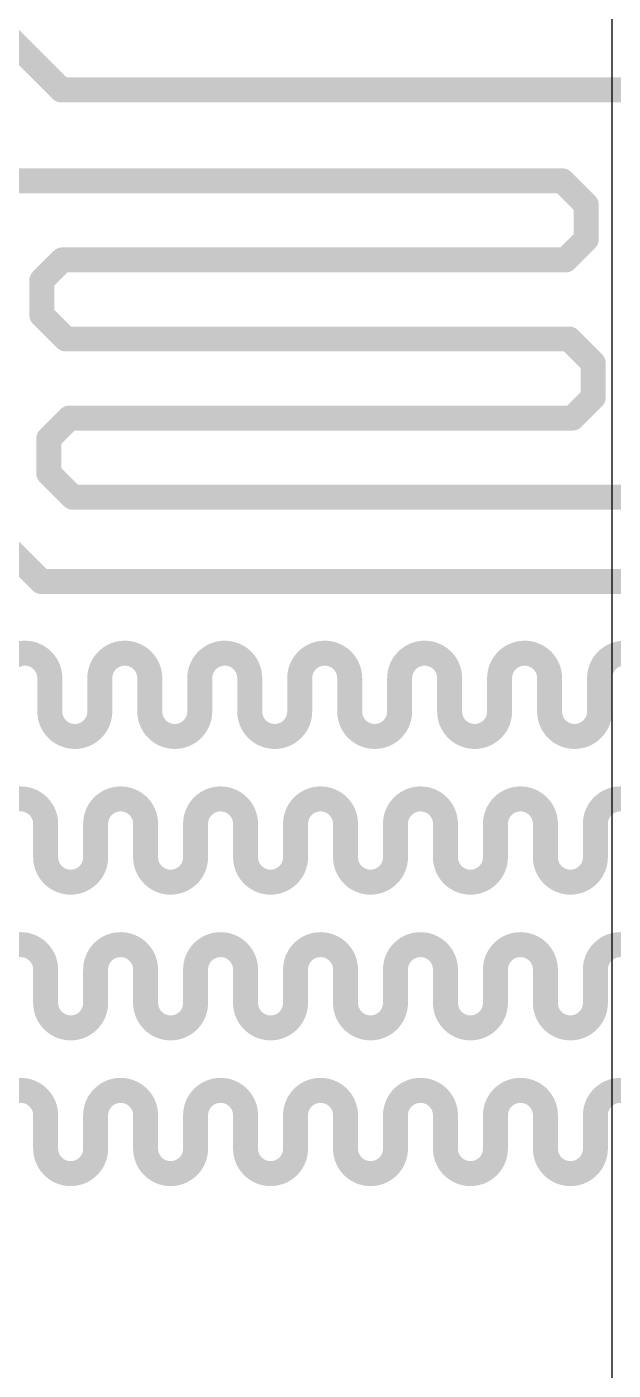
# Model space of a CAD drawing. Header units: millimetres. Extents: x 80 to 220, y 44 to 120.
# Drawn here: x 104.84 to 108.42, y 68.52 to 76.71 of the extents above; entities that cross this region are included whole.
import ezdxf

# ---------------------------------------------------------------- set-up
doc = ezdxf.new("R2010")
doc.units = ezdxf.units.MM
doc.layers.add('BottomLayer', color=5, linetype='Continuous')
doc.layers.add('TopLayer', color=1, linetype='Continuous')

msp = doc.modelspace()

# ---------------------------------------------------------------- linework, layer by layer
at = {"layer": 'BottomLayer'}
msp.add_line((108.4096, 53.4736), (108.4096, 101.5812), dxfattribs=at)
at = {"layer": 'TopLayer', "const_width": 0.1524}
for points in [[(104.0837, 77.2961), (105.0503, 76.3296)], [(105.0503, 76.3296), (108.7957, 76.3296)], [(104.6177, 75.7748), (108.1055, 75.7748)], [(108.1055, 75.7748), (108.2523, 75.628)], [(108.2523, 75.4179), (108.2523, 75.628)], [(108.1266, 75.2922), (108.2523, 75.4179)], [(104.9318, 75.1665), (105.0575, 75.2922)], [(105.0575, 75.2922), (108.1266, 75.2922)], [(104.9318, 74.9564), (104.9318, 75.1665)], [(104.9318, 74.9564), (105.0786, 74.8096)], [(105.0786, 74.8096), (108.1476, 74.8096)], [(108.1476, 74.8096), (108.2944, 74.6628)], [(108.2944, 74.4527), (108.2944, 74.6628)], [(108.1687, 74.327), (108.2944, 74.4527)], [(104.9741, 74.2015), (105.0996, 74.327)], [(105.0996, 74.327), (108.1687, 74.327)], [(104.9741, 73.991), (104.9741, 74.2015)], [(104.9741, 73.991), (105.1207, 73.8444)], [(105.1207, 73.8444), (108.4989, 73.8444)], [(104.4907, 73.7682), (104.9293, 73.3296)], [(104.9293, 73.3296), (112.2128, 73.3296)], [(104.9806, 72.6388), (104.9806, 72.7404)], [(105.2854, 72.6388), (105.2854, 72.7404)], [(105.5902, 72.6388), (105.5902, 72.7404)], [(105.895, 72.6388), (105.895, 72.7404)], [(106.1998, 72.6388), (106.1998, 72.7404)], [(106.5046, 72.6388), (106.5046, 72.7404)], [(106.8094, 72.6388), (106.8094, 72.7404)], [(107.1142, 72.6388), (107.1142, 72.7404)], [(107.419, 72.6388), (107.419, 72.7404)], [(107.7238, 72.6388), (107.7238, 72.7404)], [(108.0286, 72.6388), (108.0286, 72.7404)], [(108.3334, 72.6388), (108.3334, 72.7404)], [(104.9806, 72.5372), (104.9806, 72.6388)], [(105.2854, 72.5372), (105.2854, 72.6388)], [(105.5902, 72.5372), (105.5902, 72.6388)], [(105.895, 72.5372), (105.895, 72.6388)], [(106.1998, 72.5372), (106.1998, 72.6388)], [(106.5046, 72.5372), (106.5046, 72.6388)], [(106.8094, 72.5372), (106.8094, 72.6388)], [(107.1142, 72.5372), (107.1142, 72.6388)], [(107.419, 72.5372), (107.419, 72.6388)], [(107.7238, 72.5372), (107.7238, 72.6388)], [(108.0286, 72.5372), (108.0286, 72.6388)], [(108.3334, 72.5372), (108.3334, 72.6388)], [(104.9552, 71.7498), (104.9552, 71.8514)], [(105.26, 71.7498), (105.26, 71.8514)], [(105.5648, 71.7498), (105.5648, 71.8514)], [(105.8696, 71.7498), (105.8696, 71.8514)], [(106.1744, 71.7498), (106.1744, 71.8514)], [(106.4792, 71.7498), (106.4792, 71.8514)], [(106.784, 71.7498), (106.784, 71.8514)], [(107.0888, 71.7498), (107.0888, 71.8514)], [(107.3936, 71.7498), (107.3936, 71.8514)], [(107.6984, 71.7498), (107.6984, 71.8514)], [(108.0032, 71.7498), (108.0032, 71.8514)], [(108.308, 71.7498), (108.308, 71.8514)], [(104.9552, 71.6482), (104.9552, 71.7498)], [(105.26, 71.6482), (105.26, 71.7498)], [(105.5648, 71.6482), (105.5648, 71.7498)], [(105.8696, 71.6482), (105.8696, 71.7498)], [(106.1744, 71.6482), (106.1744, 71.7498)], [(106.4792, 71.6482), (106.4792, 71.7498)], [(106.784, 71.6482), (106.784, 71.7498)], [(107.0888, 71.6482), (107.0888, 71.7498)], [(107.3936, 71.6482), (107.3936, 71.7498)], [(107.6984, 71.6482), (107.6984, 71.7498)], [(108.0032, 71.6482), (108.0032, 71.7498)], [(108.308, 71.6482), (108.308, 71.7498)], [(104.9552, 70.8608), (104.9552, 70.9624)], [(105.26, 70.8608), (105.26, 70.9624)], [(105.5648, 70.8608), (105.5648, 70.9624)], [(105.8696, 70.8608), (105.8696, 70.9624)], [(106.1744, 70.8608), (106.1744, 70.9624)], [(106.4792, 70.8608), (106.4792, 70.9624)], [(106.784, 70.8608), (106.784, 70.9624)], [(107.0888, 70.8608), (107.0888, 70.9624)], [(107.3936, 70.8608), (107.3936, 70.9624)], [(107.6984, 70.8608), (107.6984, 70.9624)], [(108.0032, 70.8608), (108.0032, 70.9624)], [(108.308, 70.8608), (108.308, 70.9624)], [(104.9552, 70.7592), (104.9552, 70.8608)], [(105.26, 70.7592), (105.26, 70.8608)], [(105.5648, 70.7592), (105.5648, 70.8608)], [(105.8696, 70.7592), (105.8696, 70.8608)], [(106.1744, 70.7592), (106.1744, 70.8608)], [(106.4792, 70.7592), (106.4792, 70.8608)], [(106.784, 70.7592), (106.784, 70.8608)], [(107.0888, 70.7592), (107.0888, 70.8608)], [(107.3936, 70.7592), (107.3936, 70.8608)], [(107.6984, 70.7592), (107.6984, 70.8608)], [(108.0032, 70.7592), (108.0032, 70.8608)], [(108.308, 70.7592), (108.308, 70.8608)], [(104.9552, 69.9718), (104.9552, 70.0734)], [(105.26, 69.9718), (105.26, 70.0734)], [(105.5648, 69.9718), (105.5648, 70.0734)], [(105.8696, 69.9718), (105.8696, 70.0734)], [(106.1744, 69.9718), (106.1744, 70.0734)], [(106.4792, 69.9718), (106.4792, 70.0734)], [(106.784, 69.9718), (106.784, 70.0734)], [(107.0888, 69.9718), (107.0888, 70.0734)], [(107.3936, 69.9718), (107.3936, 70.0734)], [(107.6984, 69.9718), (107.6984, 70.0734)], [(108.0032, 69.9718), (108.0032, 70.0734)], [(108.308, 69.9718), (108.308, 70.0734)], [(104.9552, 69.8702), (104.9552, 69.9718)], [(105.26, 69.8702), (105.26, 69.9718)], [(105.5648, 69.8702), (105.5648, 69.9718)], [(105.8696, 69.8702), (105.8696, 69.9718)], [(106.1744, 69.8702), (106.1744, 69.9718)], [(106.4792, 69.8702), (106.4792, 69.9718)], [(106.784, 69.8702), (106.784, 69.9718)], [(107.0888, 69.8702), (107.0888, 69.9718)], [(107.3936, 69.8702), (107.3936, 69.9718)], [(107.6984, 69.8702), (107.6984, 69.9718)], [(108.0032, 69.8702), (108.0032, 69.9718)], [(108.308, 69.8702), (108.308, 69.9718)]]:
    msp.add_lwpolyline(points, dxfattribs=at)
at = {"layer": 'TopLayer', "const_width": 0.0762}
for points in [[(105.0122, 76.3296, 1), (105.0884, 76.3296, 1)], [(105.0122, 76.3296, 1), (105.0884, 76.3296, 1)], [(108.0674, 75.7748, 1), (108.1436, 75.7748, 1)], [(108.0674, 75.7748, 1), (108.1436, 75.7748, 1)], [(108.2142, 75.628, 1), (108.2904, 75.628, 1)], [(108.2142, 75.628, 1), (108.2904, 75.628, 1)], [(108.2142, 75.4179, 1), (108.2904, 75.4179, 1)], [(108.2142, 75.4179, 1), (108.2904, 75.4179, 1)], [(105.0194, 75.2922, 1), (105.0956, 75.2922, 1)], [(105.0194, 75.2922, 1), (105.0956, 75.2922, 1)], [(108.0885, 75.2922, 1), (108.1647, 75.2922, 1)], [(108.0885, 75.2922, 1), (108.1647, 75.2922, 1)], [(104.8937, 75.1665, 1), (104.9699, 75.1665, 1)], [(104.8937, 75.1665, 1), (104.9699, 75.1665, 1)], [(104.8937, 74.9564, 1), (104.9699, 74.9564, 1)], [(104.8937, 74.9564, 1), (104.9699, 74.9564, 1)], [(105.0405, 74.8096, 1), (105.1167, 74.8096, 1)], [(105.0405, 74.8096, 1), (105.1167, 74.8096, 1)], [(108.1095, 74.8096, 1), (108.1857, 74.8096, 1)], [(108.1095, 74.8096, 1), (108.1857, 74.8096, 1)], [(108.2563, 74.6628, 1), (108.3325, 74.6628, 1)], [(108.2563, 74.6628, 1), (108.3325, 74.6628, 1)], [(108.2563, 74.4527, 1), (108.3325, 74.4527, 1)], [(108.2563, 74.4527, 1), (108.3325, 74.4527, 1)], [(105.0615, 74.327, 1), (105.1377, 74.327, 1)], [(105.0615, 74.327, 1), (105.1377, 74.327, 1)], [(108.1306, 74.327, 1), (108.2068, 74.327, 1)], [(108.1306, 74.327, 1), (108.2068, 74.327, 1)], [(104.936, 74.2015, 1), (105.0122, 74.2015, 1)], [(104.936, 74.2015, 1), (105.0122, 74.2015, 1)], [(104.936, 73.991, 1), (105.0122, 73.991, 1)], [(104.936, 73.991, 1), (105.0122, 73.991, 1)], [(105.0826, 73.8444, 1), (105.1588, 73.8444, 1)], [(105.0826, 73.8444, 1), (105.1588, 73.8444, 1)], [(104.8912, 73.3296, 1), (104.9674, 73.3296, 1)], [(104.8912, 73.3296, 1), (104.9674, 73.3296, 1)], [(104.7901, 72.8928, 1), (104.8663, 72.8928, 1)], [(104.7901, 72.8928, 1), (104.8663, 72.8928, 1)], [(105.3997, 72.8928, 1), (105.4759, 72.8928, 1)], [(105.3997, 72.8928, 1), (105.4759, 72.8928, 1)], [(106.0093, 72.8928, 1), (106.0855, 72.8928, 1)], [(106.0093, 72.8928, 1), (106.0855, 72.8928, 1)], [(106.6189, 72.8928, 1), (106.6951, 72.8928, 1)], [(106.6189, 72.8928, 1), (106.6951, 72.8928, 1)], [(107.2285, 72.8928, 1), (107.3047, 72.8928, 1)], [(107.2285, 72.8928, 1), (107.3047, 72.8928, 1)], [(107.8381, 72.8928, 1), (107.9143, 72.8928, 1)], [(107.8381, 72.8928, 1), (107.9143, 72.8928, 1)], [(108.4477, 72.8928, 1), (108.5239, 72.8928, 1)], [(108.4477, 72.8928, 1), (108.5239, 72.8928, 1)], [(104.9425, 72.7404, 1), (105.0187, 72.7404, 1)], [(104.9425, 72.7404, 1), (105.0187, 72.7404, 1)], [(105.2473, 72.7404, 1), (105.3235, 72.7404, 1)], [(105.2473, 72.7404, 1), (105.3235, 72.7404, 1)], [(105.5521, 72.7404, 1), (105.6283, 72.7404, 1)], [(105.5521, 72.7404, 1), (105.6283, 72.7404, 1)], [(105.8569, 72.7404, 1), (105.9331, 72.7404, 1)], [(105.8569, 72.7404, 1), (105.9331, 72.7404, 1)], [(106.1617, 72.7404, 1), (106.2379, 72.7404, 1)], [(106.1617, 72.7404, 1), (106.2379, 72.7404, 1)], [(106.4665, 72.7404, 1), (106.5427, 72.7404, 1)], [(106.4665, 72.7404, 1), (106.5427, 72.7404, 1)], [(106.7713, 72.7404, 1), (106.8475, 72.7404, 1)], [(106.7713, 72.7404, 1), (106.8475, 72.7404, 1)], [(107.0761, 72.7404, 1), (107.1523, 72.7404, 1)], [(107.0761, 72.7404, 1), (107.1523, 72.7404, 1)], [(107.3809, 72.7404, 1), (107.4571, 72.7404, 1)], [(107.3809, 72.7404, 1), (107.4571, 72.7404, 1)], [(107.6857, 72.7404, 1), (107.7619, 72.7404, 1)], [(107.6857, 72.7404, 1), (107.7619, 72.7404, 1)], [(107.9905, 72.7404, 1), (108.0667, 72.7404, 1)], [(107.9905, 72.7404, 1), (108.0667, 72.7404, 1)], [(108.2953, 72.7404, 1), (108.3715, 72.7404, 1)], [(108.2953, 72.7404, 1), (108.3715, 72.7404, 1)], [(104.9425, 72.6388, 1), (105.0187, 72.6388, 1)], [(104.9425, 72.6388, 1), (105.0187, 72.6388, 1)], [(105.2473, 72.6388, 1), (105.3235, 72.6388, 1)], [(105.2473, 72.6388, 1), (105.3235, 72.6388, 1)], [(105.5521, 72.6388, 1), (105.6283, 72.6388, 1)], [(105.5521, 72.6388, 1), (105.6283, 72.6388, 1)], [(105.8569, 72.6388, 1), (105.9331, 72.6388, 1)], [(105.8569, 72.6388, 1), (105.9331, 72.6388, 1)], [(106.1617, 72.6388, 1), (106.2379, 72.6388, 1)], [(106.1617, 72.6388, 1), (106.2379, 72.6388, 1)], [(106.4665, 72.6388, 1), (106.5427, 72.6388, 1)], [(106.4665, 72.6388, 1), (106.5427, 72.6388, 1)], [(106.7713, 72.6388, 1), (106.8475, 72.6388, 1)], [(106.7713, 72.6388, 1), (106.8475, 72.6388, 1)], [(107.0761, 72.6388, 1), (107.1523, 72.6388, 1)], [(107.0761, 72.6388, 1), (107.1523, 72.6388, 1)], [(107.3809, 72.6388, 1), (107.4571, 72.6388, 1)], [(107.3809, 72.6388, 1), (107.4571, 72.6388, 1)], [(107.6857, 72.6388, 1), (107.7619, 72.6388, 1)], [(107.6857, 72.6388, 1), (107.7619, 72.6388, 1)], [(107.9905, 72.6388, 1), (108.0667, 72.6388, 1)], [(107.9905, 72.6388, 1), (108.0667, 72.6388, 1)], [(108.2953, 72.6388, 1), (108.3715, 72.6388, 1)], [(108.2953, 72.6388, 1), (108.3715, 72.6388, 1)], [(104.9425, 72.5372, 1), (105.0187, 72.5372, 1)], [(104.9425, 72.5372, 1), (105.0187, 72.5372, 1)], [(105.2473, 72.5372, 1), (105.3235, 72.5372, 1)], [(105.2473, 72.5372, 1), (105.3235, 72.5372, 1)], [(105.5521, 72.5372, 1), (105.6283, 72.5372, 1)], [(105.5521, 72.5372, 1), (105.6283, 72.5372, 1)], [(105.8569, 72.5372, 1), (105.9331, 72.5372, 1)], [(105.8569, 72.5372, 1), (105.9331, 72.5372, 1)], [(106.1617, 72.5372, 1), (106.2379, 72.5372, 1)], [(106.1617, 72.5372, 1), (106.2379, 72.5372, 1)], [(106.4665, 72.5372, 1), (106.5427, 72.5372, 1)], [(106.4665, 72.5372, 1), (106.5427, 72.5372, 1)], [(106.7713, 72.5372, 1), (106.8475, 72.5372, 1)], [(106.7713, 72.5372, 1), (106.8475, 72.5372, 1)], [(107.0761, 72.5372, 1), (107.1523, 72.5372, 1)], [(107.0761, 72.5372, 1), (107.1523, 72.5372, 1)], [(107.3809, 72.5372, 1), (107.4571, 72.5372, 1)], [(107.3809, 72.5372, 1), (107.4571, 72.5372, 1)], [(107.6857, 72.5372, 1), (107.7619, 72.5372, 1)], [(107.6857, 72.5372, 1), (107.7619, 72.5372, 1)], [(107.9905, 72.5372, 1), (108.0667, 72.5372, 1)], [(107.9905, 72.5372, 1), (108.0667, 72.5372, 1)], [(108.2953, 72.5372, 1), (108.3715, 72.5372, 1)], [(108.2953, 72.5372, 1), (108.3715, 72.5372, 1)], [(105.0949, 72.3848, 1), (105.1711, 72.3848, 1)], [(105.0949, 72.3848, 1), (105.1711, 72.3848, 1)], [(105.7045, 72.3848, 1), (105.7807, 72.3848, 1)], [(105.7045, 72.3848, 1), (105.7807, 72.3848, 1)], [(106.3141, 72.3848, 1), (106.3903, 72.3848, 1)], [(106.3141, 72.3848, 1), (106.3903, 72.3848, 1)], [(106.9237, 72.3848, 1), (106.9999, 72.3848, 1)], [(106.9237, 72.3848, 1), (106.9999, 72.3848, 1)], [(107.5333, 72.3848, 1), (107.6095, 72.3848, 1)], [(107.5333, 72.3848, 1), (107.6095, 72.3848, 1)], [(108.1429, 72.3848, 1), (108.2191, 72.3848, 1)], [(108.1429, 72.3848, 1), (108.2191, 72.3848, 1)], [(104.7647, 72.0038, 1), (104.8409, 72.0038, 1)], [(104.7647, 72.0038, 1), (104.8409, 72.0038, 1)], [(105.3743, 72.0038, 1), (105.4505, 72.0038, 1)], [(105.3743, 72.0038, 1), (105.4505, 72.0038, 1)], [(105.9839, 72.0038, 1), (106.0601, 72.0038, 1)], [(105.9839, 72.0038, 1), (106.0601, 72.0038, 1)], [(106.5935, 72.0038, 1), (106.6697, 72.0038, 1)], [(106.5935, 72.0038, 1), (106.6697, 72.0038, 1)], [(107.2031, 72.0038, 1), (107.2793, 72.0038, 1)], [(107.2031, 72.0038, 1), (107.2793, 72.0038, 1)], [(107.8127, 72.0038, 1), (107.8889, 72.0038, 1)], [(107.8127, 72.0038, 1), (107.8889, 72.0038, 1)], [(108.4223, 72.0038, 1), (108.4985, 72.0038, 1)], [(108.4223, 72.0038, 1), (108.4985, 72.0038, 1)], [(104.9171, 71.8514, 1), (104.9933, 71.8514, 1)], [(104.9171, 71.8514, 1), (104.9933, 71.8514, 1)], [(105.2219, 71.8514, 1), (105.2981, 71.8514, 1)], [(105.2219, 71.8514, 1), (105.2981, 71.8514, 1)], [(105.5267, 71.8514, 1), (105.6029, 71.8514, 1)], [(105.5267, 71.8514, 1), (105.6029, 71.8514, 1)], [(105.8315, 71.8514, 1), (105.9077, 71.8514, 1)], [(105.8315, 71.8514, 1), (105.9077, 71.8514, 1)], [(106.1363, 71.8514, 1), (106.2125, 71.8514, 1)], [(106.1363, 71.8514, 1), (106.2125, 71.8514, 1)], [(106.4411, 71.8514, 1), (106.5173, 71.8514, 1)], [(106.4411, 71.8514, 1), (106.5173, 71.8514, 1)], [(106.7459, 71.8514, 1), (106.8221, 71.8514, 1)], [(106.7459, 71.8514, 1), (106.8221, 71.8514, 1)], [(107.0507, 71.8514, 1), (107.1269, 71.8514, 1)], [(107.0507, 71.8514, 1), (107.1269, 71.8514, 1)], [(107.3555, 71.8514, 1), (107.4317, 71.8514, 1)], [(107.3555, 71.8514, 1), (107.4317, 71.8514, 1)], [(107.6603, 71.8514, 1), (107.7365, 71.8514, 1)], [(107.6603, 71.8514, 1), (107.7365, 71.8514, 1)], [(107.9651, 71.8514, 1), (108.0413, 71.8514, 1)], [(107.9651, 71.8514, 1), (108.0413, 71.8514, 1)], [(108.2699, 71.8514, 1), (108.3461, 71.8514, 1)], [(108.2699, 71.8514, 1), (108.3461, 71.8514, 1)], [(104.9171, 71.7498, 1), (104.9933, 71.7498, 1)], [(104.9171, 71.7498, 1), (104.9933, 71.7498, 1)], [(105.2219, 71.7498, 1), (105.2981, 71.7498, 1)], [(105.2219, 71.7498, 1), (105.2981, 71.7498, 1)], [(105.5267, 71.7498, 1), (105.6029, 71.7498, 1)], [(105.5267, 71.7498, 1), (105.6029, 71.7498, 1)], [(105.8315, 71.7498, 1), (105.9077, 71.7498, 1)], [(105.8315, 71.7498, 1), (105.9077, 71.7498, 1)], [(106.1363, 71.7498, 1), (106.2125, 71.7498, 1)], [(106.1363, 71.7498, 1), (106.2125, 71.7498, 1)], [(106.4411, 71.7498, 1), (106.5173, 71.7498, 1)], [(106.4411, 71.7498, 1), (106.5173, 71.7498, 1)], [(106.7459, 71.7498, 1), (106.8221, 71.7498, 1)], [(106.7459, 71.7498, 1), (106.8221, 71.7498, 1)], [(107.0507, 71.7498, 1), (107.1269, 71.7498, 1)], [(107.0507, 71.7498, 1), (107.1269, 71.7498, 1)], [(107.3555, 71.7498, 1), (107.4317, 71.7498, 1)], [(107.3555, 71.7498, 1), (107.4317, 71.7498, 1)], [(107.6603, 71.7498, 1), (107.7365, 71.7498, 1)], [(107.6603, 71.7498, 1), (107.7365, 71.7498, 1)], [(107.9651, 71.7498, 1), (108.0413, 71.7498, 1)], [(107.9651, 71.7498, 1), (108.0413, 71.7498, 1)], [(108.2699, 71.7498, 1), (108.3461, 71.7498, 1)], [(108.2699, 71.7498, 1), (108.3461, 71.7498, 1)], [(104.9171, 71.6482, 1), (104.9933, 71.6482, 1)], [(104.9171, 71.6482, 1), (104.9933, 71.6482, 1)], [(105.2219, 71.6482, 1), (105.2981, 71.6482, 1)], [(105.2219, 71.6482, 1), (105.2981, 71.6482, 1)], [(105.5267, 71.6482, 1), (105.6029, 71.6482, 1)], [(105.5267, 71.6482, 1), (105.6029, 71.6482, 1)], [(105.8315, 71.6482, 1), (105.9077, 71.6482, 1)], [(105.8315, 71.6482, 1), (105.9077, 71.6482, 1)], [(106.1363, 71.6482, 1), (106.2125, 71.6482, 1)], [(106.1363, 71.6482, 1), (106.2125, 71.6482, 1)], [(106.4411, 71.6482, 1), (106.5173, 71.6482, 1)], [(106.4411, 71.6482, 1), (106.5173, 71.6482, 1)], [(106.7459, 71.6482, 1), (106.8221, 71.6482, 1)], [(106.7459, 71.6482, 1), (106.8221, 71.6482, 1)], [(107.0507, 71.6482, 1), (107.1269, 71.6482, 1)], [(107.0507, 71.6482, 1), (107.1269, 71.6482, 1)], [(107.3555, 71.6482, 1), (107.4317, 71.6482, 1)], [(107.3555, 71.6482, 1), (107.4317, 71.6482, 1)], [(107.6603, 71.6482, 1), (107.7365, 71.6482, 1)], [(107.6603, 71.6482, 1), (107.7365, 71.6482, 1)], [(107.9651, 71.6482, 1), (108.0413, 71.6482, 1)], [(107.9651, 71.6482, 1), (108.0413, 71.6482, 1)], [(108.2699, 71.6482, 1), (108.3461, 71.6482, 1)], [(108.2699, 71.6482, 1), (108.3461, 71.6482, 1)], [(105.0695, 71.4958, 1), (105.1457, 71.4958, 1)], [(105.0695, 71.4958, 1), (105.1457, 71.4958, 1)], [(105.6791, 71.4958, 1), (105.7553, 71.4958, 1)], [(105.6791, 71.4958, 1), (105.7553, 71.4958, 1)], [(106.2887, 71.4958, 1), (106.3649, 71.4958, 1)], [(106.2887, 71.4958, 1), (106.3649, 71.4958, 1)], [(106.8983, 71.4958, 1), (106.9745, 71.4958, 1)], [(106.8983, 71.4958, 1), (106.9745, 71.4958, 1)], [(107.5079, 71.4958, 1), (107.5841, 71.4958, 1)], [(107.5079, 71.4958, 1), (107.5841, 71.4958, 1)], [(108.1175, 71.4958, 1), (108.1937, 71.4958, 1)], [(108.1175, 71.4958, 1), (108.1937, 71.4958, 1)], [(104.7647, 71.1148, 1), (104.8409, 71.1148, 1)], [(104.7647, 71.1148, 1), (104.8409, 71.1148, 1)], [(105.3743, 71.1148, 1), (105.4505, 71.1148, 1)], [(105.3743, 71.1148, 1), (105.4505, 71.1148, 1)], [(105.9839, 71.1148, 1), (106.0601, 71.1148, 1)], [(105.9839, 71.1148, 1), (106.0601, 71.1148, 1)], [(106.5935, 71.1148, 1), (106.6697, 71.1148, 1)], [(106.5935, 71.1148, 1), (106.6697, 71.1148, 1)], [(107.2031, 71.1148, 1), (107.2793, 71.1148, 1)], [(107.2031, 71.1148, 1), (107.2793, 71.1148, 1)], [(107.8127, 71.1148, 1), (107.8889, 71.1148, 1)], [(107.8127, 71.1148, 1), (107.8889, 71.1148, 1)], [(108.4223, 71.1148, 1), (108.4985, 71.1148, 1)], [(108.4223, 71.1148, 1), (108.4985, 71.1148, 1)], [(104.9171, 70.9624, 1), (104.9933, 70.9624, 1)], [(104.9171, 70.9624, 1), (104.9933, 70.9624, 1)], [(105.2219, 70.9624, 1), (105.2981, 70.9624, 1)], [(105.2219, 70.9624, 1), (105.2981, 70.9624, 1)], [(105.5267, 70.9624, 1), (105.6029, 70.9624, 1)], [(105.5267, 70.9624, 1), (105.6029, 70.9624, 1)], [(105.8315, 70.9624, 1), (105.9077, 70.9624, 1)], [(105.8315, 70.9624, 1), (105.9077, 70.9624, 1)], [(106.1363, 70.9624, 1), (106.2125, 70.9624, 1)], [(106.1363, 70.9624, 1), (106.2125, 70.9624, 1)], [(106.4411, 70.9624, 1), (106.5173, 70.9624, 1)], [(106.4411, 70.9624, 1), (106.5173, 70.9624, 1)], [(106.7459, 70.9624, 1), (106.8221, 70.9624, 1)], [(106.7459, 70.9624, 1), (106.8221, 70.9624, 1)], [(107.0507, 70.9624, 1), (107.1269, 70.9624, 1)], [(107.0507, 70.9624, 1), (107.1269, 70.9624, 1)], [(107.3555, 70.9624, 1), (107.4317, 70.9624, 1)], [(107.3555, 70.9624, 1), (107.4317, 70.9624, 1)], [(107.6603, 70.9624, 1), (107.7365, 70.9624, 1)], [(107.6603, 70.9624, 1), (107.7365, 70.9624, 1)], [(107.9651, 70.9624, 1), (108.0413, 70.9624, 1)], [(107.9651, 70.9624, 1), (108.0413, 70.9624, 1)], [(108.2699, 70.9624, 1), (108.3461, 70.9624, 1)], [(108.2699, 70.9624, 1), (108.3461, 70.9624, 1)], [(104.9171, 70.8608, 1), (104.9933, 70.8608, 1)], [(104.9171, 70.8608, 1), (104.9933, 70.8608, 1)], [(105.2219, 70.8608, 1), (105.2981, 70.8608, 1)], [(105.2219, 70.8608, 1), (105.2981, 70.8608, 1)], [(105.5267, 70.8608, 1), (105.6029, 70.8608, 1)], [(105.5267, 70.8608, 1), (105.6029, 70.8608, 1)], [(105.8315, 70.8608, 1), (105.9077, 70.8608, 1)], [(105.8315, 70.8608, 1), (105.9077, 70.8608, 1)], [(106.1363, 70.8608, 1), (106.2125, 70.8608, 1)], [(106.1363, 70.8608, 1), (106.2125, 70.8608, 1)], [(106.4411, 70.8608, 1), (106.5173, 70.8608, 1)], [(106.4411, 70.8608, 1), (106.5173, 70.8608, 1)], [(106.7459, 70.8608, 1), (106.8221, 70.8608, 1)], [(106.7459, 70.8608, 1), (106.8221, 70.8608, 1)], [(107.0507, 70.8608, 1), (107.1269, 70.8608, 1)], [(107.0507, 70.8608, 1), (107.1269, 70.8608, 1)], [(107.3555, 70.8608, 1), (107.4317, 70.8608, 1)], [(107.3555, 70.8608, 1), (107.4317, 70.8608, 1)], [(107.6603, 70.8608, 1), (107.7365, 70.8608, 1)], [(107.6603, 70.8608, 1), (107.7365, 70.8608, 1)], [(107.9651, 70.8608, 1), (108.0413, 70.8608, 1)], [(107.9651, 70.8608, 1), (108.0413, 70.8608, 1)], [(108.2699, 70.8608, 1), (108.3461, 70.8608, 1)], [(108.2699, 70.8608, 1), (108.3461, 70.8608, 1)], [(104.9171, 70.7592, 1), (104.9933, 70.7592, 1)], [(104.9171, 70.7592, 1), (104.9933, 70.7592, 1)], [(105.2219, 70.7592, 1), (105.2981, 70.7592, 1)], [(105.2219, 70.7592, 1), (105.2981, 70.7592, 1)], [(105.5267, 70.7592, 1), (105.6029, 70.7592, 1)], [(105.5267, 70.7592, 1), (105.6029, 70.7592, 1)], [(105.8315, 70.7592, 1), (105.9077, 70.7592, 1)], [(105.8315, 70.7592, 1), (105.9077, 70.7592, 1)], [(106.1363, 70.7592, 1), (106.2125, 70.7592, 1)], [(106.1363, 70.7592, 1), (106.2125, 70.7592, 1)], [(106.4411, 70.7592, 1), (106.5173, 70.7592, 1)], [(106.4411, 70.7592, 1), (106.5173, 70.7592, 1)], [(106.7459, 70.7592, 1), (106.8221, 70.7592, 1)], [(106.7459, 70.7592, 1), (106.8221, 70.7592, 1)], [(107.0507, 70.7592, 1), (107.1269, 70.7592, 1)], [(107.0507, 70.7592, 1), (107.1269, 70.7592, 1)], [(107.3555, 70.7592, 1), (107.4317, 70.7592, 1)], [(107.3555, 70.7592, 1), (107.4317, 70.7592, 1)], [(107.6603, 70.7592, 1), (107.7365, 70.7592, 1)], [(107.6603, 70.7592, 1), (107.7365, 70.7592, 1)], [(107.9651, 70.7592, 1), (108.0413, 70.7592, 1)], [(107.9651, 70.7592, 1), (108.0413, 70.7592, 1)], [(108.2699, 70.7592, 1), (108.3461, 70.7592, 1)], [(108.2699, 70.7592, 1), (108.3461, 70.7592, 1)], [(105.0695, 70.6068, 1), (105.1457, 70.6068, 1)], [(105.0695, 70.6068, 1), (105.1457, 70.6068, 1)], [(105.6791, 70.6068, 1), (105.7553, 70.6068, 1)], [(105.6791, 70.6068, 1), (105.7553, 70.6068, 1)], [(106.2887, 70.6068, 1), (106.3649, 70.6068, 1)], [(106.2887, 70.6068, 1), (106.3649, 70.6068, 1)], [(106.8983, 70.6068, 1), (106.9745, 70.6068, 1)], [(106.8983, 70.6068, 1), (106.9745, 70.6068, 1)], [(107.5079, 70.6068, 1), (107.5841, 70.6068, 1)], [(107.5079, 70.6068, 1), (107.5841, 70.6068, 1)], [(108.1175, 70.6068, 1), (108.1937, 70.6068, 1)], [(108.1175, 70.6068, 1), (108.1937, 70.6068, 1)], [(104.7647, 70.2258, 1), (104.8409, 70.2258, 1)], [(104.7647, 70.2258, 1), (104.8409, 70.2258, 1)], [(105.3743, 70.2258, 1), (105.4505, 70.2258, 1)], [(105.3743, 70.2258, 1), (105.4505, 70.2258, 1)], [(105.9839, 70.2258, 1), (106.0601, 70.2258, 1)], [(105.9839, 70.2258, 1), (106.0601, 70.2258, 1)], [(106.5935, 70.2258, 1), (106.6697, 70.2258, 1)], [(106.5935, 70.2258, 1), (106.6697, 70.2258, 1)], [(107.2031, 70.2258, 1), (107.2793, 70.2258, 1)], [(107.2031, 70.2258, 1), (107.2793, 70.2258, 1)], [(107.8127, 70.2258, 1), (107.8889, 70.2258, 1)], [(107.8127, 70.2258, 1), (107.8889, 70.2258, 1)], [(108.4223, 70.2258, 1), (108.4985, 70.2258, 1)], [(108.4223, 70.2258, 1), (108.4985, 70.2258, 1)], [(104.9171, 70.0734, 1), (104.9933, 70.0734, 1)], [(104.9171, 70.0734, 1), (104.9933, 70.0734, 1)], [(105.2219, 70.0734, 1), (105.2981, 70.0734, 1)], [(105.2219, 70.0734, 1), (105.2981, 70.0734, 1)], [(105.5267, 70.0734, 1), (105.6029, 70.0734, 1)], [(105.5267, 70.0734, 1), (105.6029, 70.0734, 1)], [(105.8315, 70.0734, 1), (105.9077, 70.0734, 1)], [(105.8315, 70.0734, 1), (105.9077, 70.0734, 1)], [(106.1363, 70.0734, 1), (106.2125, 70.0734, 1)], [(106.1363, 70.0734, 1), (106.2125, 70.0734, 1)], [(106.4411, 70.0734, 1), (106.5173, 70.0734, 1)], [(106.4411, 70.0734, 1), (106.5173, 70.0734, 1)], [(106.7459, 70.0734, 1), (106.8221, 70.0734, 1)], [(106.7459, 70.0734, 1), (106.8221, 70.0734, 1)], [(107.0507, 70.0734, 1), (107.1269, 70.0734, 1)], [(107.0507, 70.0734, 1), (107.1269, 70.0734, 1)], [(107.3555, 70.0734, 1), (107.4317, 70.0734, 1)], [(107.3555, 70.0734, 1), (107.4317, 70.0734, 1)], [(107.6603, 70.0734, 1), (107.7365, 70.0734, 1)], [(107.6603, 70.0734, 1), (107.7365, 70.0734, 1)], [(107.9651, 70.0734, 1), (108.0413, 70.0734, 1)], [(107.9651, 70.0734, 1), (108.0413, 70.0734, 1)], [(108.2699, 70.0734, 1), (108.3461, 70.0734, 1)], [(108.2699, 70.0734, 1), (108.3461, 70.0734, 1)], [(104.9171, 69.9718, 1), (104.9933, 69.9718, 1)], [(104.9171, 69.9718, 1), (104.9933, 69.9718, 1)], [(105.2219, 69.9718, 1), (105.2981, 69.9718, 1)], [(105.2219, 69.9718, 1), (105.2981, 69.9718, 1)], [(105.5267, 69.9718, 1), (105.6029, 69.9718, 1)], [(105.5267, 69.9718, 1), (105.6029, 69.9718, 1)], [(105.8315, 69.9718, 1), (105.9077, 69.9718, 1)], [(105.8315, 69.9718, 1), (105.9077, 69.9718, 1)], [(106.1363, 69.9718, 1), (106.2125, 69.9718, 1)], [(106.1363, 69.9718, 1), (106.2125, 69.9718, 1)], [(106.4411, 69.9718, 1), (106.5173, 69.9718, 1)], [(106.4411, 69.9718, 1), (106.5173, 69.9718, 1)], [(106.7459, 69.9718, 1), (106.8221, 69.9718, 1)], [(106.7459, 69.9718, 1), (106.8221, 69.9718, 1)], [(107.0507, 69.9718, 1), (107.1269, 69.9718, 1)], [(107.0507, 69.9718, 1), (107.1269, 69.9718, 1)], [(107.3555, 69.9718, 1), (107.4317, 69.9718, 1)], [(107.3555, 69.9718, 1), (107.4317, 69.9718, 1)], [(107.6603, 69.9718, 1), (107.7365, 69.9718, 1)], [(107.6603, 69.9718, 1), (107.7365, 69.9718, 1)], [(107.9651, 69.9718, 1), (108.0413, 69.9718, 1)], [(107.9651, 69.9718, 1), (108.0413, 69.9718, 1)], [(108.2699, 69.9718, 1), (108.3461, 69.9718, 1)], [(108.2699, 69.9718, 1), (108.3461, 69.9718, 1)], [(104.9171, 69.8702, 1), (104.9933, 69.8702, 1)], [(104.9171, 69.8702, 1), (104.9933, 69.8702, 1)], [(105.2219, 69.8702, 1), (105.2981, 69.8702, 1)], [(105.2219, 69.8702, 1), (105.2981, 69.8702, 1)], [(105.5267, 69.8702, 1), (105.6029, 69.8702, 1)], [(105.5267, 69.8702, 1), (105.6029, 69.8702, 1)], [(105.8315, 69.8702, 1), (105.9077, 69.8702, 1)], [(105.8315, 69.8702, 1), (105.9077, 69.8702, 1)], [(106.1363, 69.8702, 1), (106.2125, 69.8702, 1)], [(106.1363, 69.8702, 1), (106.2125, 69.8702, 1)], [(106.4411, 69.8702, 1), (106.5173, 69.8702, 1)], [(106.4411, 69.8702, 1), (106.5173, 69.8702, 1)], [(106.7459, 69.8702, 1), (106.8221, 69.8702, 1)], [(106.7459, 69.8702, 1), (106.8221, 69.8702, 1)], [(107.0507, 69.8702, 1), (107.1269, 69.8702, 1)], [(107.0507, 69.8702, 1), (107.1269, 69.8702, 1)], [(107.3555, 69.8702, 1), (107.4317, 69.8702, 1)], [(107.3555, 69.8702, 1), (107.4317, 69.8702, 1)], [(107.6603, 69.8702, 1), (107.7365, 69.8702, 1)], [(107.6603, 69.8702, 1), (107.7365, 69.8702, 1)], [(107.9651, 69.8702, 1), (108.0413, 69.8702, 1)], [(107.9651, 69.8702, 1), (108.0413, 69.8702, 1)], [(108.2699, 69.8702, 1), (108.3461, 69.8702, 1)], [(108.2699, 69.8702, 1), (108.3461, 69.8702, 1)], [(105.0695, 69.7178, 1), (105.1457, 69.7178, 1)], [(105.0695, 69.7178, 1), (105.1457, 69.7178, 1)], [(105.6791, 69.7178, 1), (105.7553, 69.7178, 1)], [(105.6791, 69.7178, 1), (105.7553, 69.7178, 1)], [(106.2887, 69.7178, 1), (106.3649, 69.7178, 1)], [(106.2887, 69.7178, 1), (106.3649, 69.7178, 1)], [(106.8983, 69.7178, 1), (106.9745, 69.7178, 1)], [(106.8983, 69.7178, 1), (106.9745, 69.7178, 1)], [(107.5079, 69.7178, 1), (107.5841, 69.7178, 1)], [(107.5079, 69.7178, 1), (107.5841, 69.7178, 1)], [(108.1175, 69.7178, 1), (108.1937, 69.7178, 1)], [(108.1175, 69.7178, 1), (108.1937, 69.7178, 1)]]:
    msp.add_lwpolyline(points, format="xyb", close=True, dxfattribs=at)
at = {"layer": 'TopLayer', "const_width": 0.1524}
for points in [[(104.6758, 72.7404, -0.414214), (104.8282, 72.8928)], [(104.8282, 72.8928, -0.414214), (104.9806, 72.7404)], [(105.2854, 72.7404, -0.414214), (105.4378, 72.8928)], [(105.4378, 72.8928, -0.414214), (105.5902, 72.7404)], [(105.895, 72.7404, -0.414214), (106.0474, 72.8928)], [(106.0474, 72.8928, -0.414214), (106.1998, 72.7404)], [(106.5046, 72.7404, -0.414214), (106.657, 72.8928)], [(106.657, 72.8928, -0.414214), (106.8094, 72.7404)], [(107.1142, 72.7404, -0.414214), (107.2666, 72.8928)], [(107.2666, 72.8928, -0.414214), (107.419, 72.7404)], [(107.7238, 72.7404, -0.414214), (107.8762, 72.8928)], [(107.8762, 72.8928, -0.414214), (108.0286, 72.7404)], [(108.3334, 72.7404, -0.414214), (108.4858, 72.8928)], [(108.4858, 72.8928, -0.414214), (108.6382, 72.7404)], [(105.133, 72.3848, -0.414214), (104.9806, 72.5372)], [(105.2854, 72.5372, -0.414214), (105.133, 72.3848)], [(105.7426, 72.3848, -0.414214), (105.5902, 72.5372)], [(105.895, 72.5372, -0.414214), (105.7426, 72.3848)], [(106.3522, 72.3848, -0.414214), (106.1998, 72.5372)], [(106.5046, 72.5372, -0.414214), (106.3522, 72.3848)], [(106.9618, 72.3848, -0.414214), (106.8094, 72.5372)], [(107.1142, 72.5372, -0.414214), (106.9618, 72.3848)], [(107.5714, 72.3848, -0.414214), (107.419, 72.5372)], [(107.7238, 72.5372, -0.414214), (107.5714, 72.3848)], [(108.181, 72.3848, -0.414214), (108.0286, 72.5372)], [(108.3334, 72.5372, -0.414214), (108.181, 72.3848)], [(104.6504, 71.8514, -0.414214), (104.8028, 72.0038)], [(104.8028, 72.0038, -0.414214), (104.9552, 71.8514)], [(105.26, 71.8514, -0.414214), (105.4124, 72.0038)], [(105.4124, 72.0038, -0.414214), (105.5648, 71.8514)], [(105.8696, 71.8514, -0.414214), (106.022, 72.0038)], [(106.022, 72.0038, -0.414214), (106.1744, 71.8514)], [(106.4792, 71.8514, -0.414214), (106.6316, 72.0038)], [(106.6316, 72.0038, -0.414214), (106.784, 71.8514)], [(107.0888, 71.8514, -0.414214), (107.2412, 72.0038)], [(107.2412, 72.0038, -0.414214), (107.3936, 71.8514)], [(107.6984, 71.8514, -0.414214), (107.8508, 72.0038)], [(107.8508, 72.0038, -0.414214), (108.0032, 71.8514)], [(108.308, 71.8514, -0.414214), (108.4604, 72.0038)], [(108.4604, 72.0038, -0.414214), (108.6128, 71.8514)], [(105.1076, 71.4958, -0.414214), (104.9552, 71.6482)], [(105.26, 71.6482, -0.414214), (105.1076, 71.4958)], [(105.7172, 71.4958, -0.414214), (105.5648, 71.6482)], [(105.8696, 71.6482, -0.414214), (105.7172, 71.4958)], [(106.3268, 71.4958, -0.414214), (106.1744, 71.6482)], [(106.4792, 71.6482, -0.414214), (106.3268, 71.4958)], [(106.9364, 71.4958, -0.414214), (106.784, 71.6482)], [(107.0888, 71.6482, -0.414214), (106.9364, 71.4958)], [(107.546, 71.4958, -0.414214), (107.3936, 71.6482)], [(107.6984, 71.6482, -0.414214), (107.546, 71.4958)], [(108.1556, 71.4958, -0.414214), (108.0032, 71.6482)], [(108.308, 71.6482, -0.414214), (108.1556, 71.4958)], [(104.6504, 70.9624, -0.414214), (104.8028, 71.1148)], [(104.8028, 71.1148, -0.414214), (104.9552, 70.9624)], [(105.26, 70.9624, -0.414214), (105.4124, 71.1148)], [(105.4124, 71.1148, -0.414214), (105.5648, 70.9624)], [(105.8696, 70.9624, -0.414214), (106.022, 71.1148)], [(106.022, 71.1148, -0.414214), (106.1744, 70.9624)], [(106.4792, 70.9624, -0.414214), (106.6316, 71.1148)], [(106.6316, 71.1148, -0.414214), (106.784, 70.9624)], [(107.0888, 70.9624, -0.414214), (107.2412, 71.1148)], [(107.2412, 71.1148, -0.414214), (107.3936, 70.9624)], [(107.6984, 70.9624, -0.414214), (107.8508, 71.1148)], [(107.8508, 71.1148, -0.414214), (108.0032, 70.9624)], [(108.308, 70.9624, -0.414214), (108.4604, 71.1148)], [(108.4604, 71.1148, -0.414214), (108.6128, 70.9624)], [(105.1076, 70.6068, -0.414214), (104.9552, 70.7592)], [(105.26, 70.7592, -0.414214), (105.1076, 70.6068)], [(105.7172, 70.6068, -0.414214), (105.5648, 70.7592)], [(105.8696, 70.7592, -0.414214), (105.7172, 70.6068)], [(106.3268, 70.6068, -0.414214), (106.1744, 70.7592)], [(106.4792, 70.7592, -0.414214), (106.3268, 70.6068)], [(106.9364, 70.6068, -0.414214), (106.784, 70.7592)], [(107.0888, 70.7592, -0.414214), (106.9364, 70.6068)], [(107.546, 70.6068, -0.414214), (107.3936, 70.7592)], [(107.6984, 70.7592, -0.414214), (107.546, 70.6068)], [(108.1556, 70.6068, -0.414214), (108.0032, 70.7592)], [(108.308, 70.7592, -0.414214), (108.1556, 70.6068)], [(104.6504, 70.0734, -0.414214), (104.8028, 70.2258)], [(104.8028, 70.2258, -0.414214), (104.9552, 70.0734)], [(105.26, 70.0734, -0.414214), (105.4124, 70.2258)], [(105.4124, 70.2258, -0.414214), (105.5648, 70.0734)], [(105.8696, 70.0734, -0.414214), (106.022, 70.2258)], [(106.022, 70.2258, -0.414214), (106.1744, 70.0734)], [(106.4792, 70.0734, -0.414214), (106.6316, 70.2258)], [(106.6316, 70.2258, -0.414214), (106.784, 70.0734)], [(107.0888, 70.0734, -0.414214), (107.2412, 70.2258)], [(107.2412, 70.2258, -0.414214), (107.3936, 70.0734)], [(107.6984, 70.0734, -0.414214), (107.8508, 70.2258)], [(107.8508, 70.2258, -0.414214), (108.0032, 70.0734)], [(108.308, 70.0734, -0.414214), (108.4604, 70.2258)], [(108.4604, 70.2258, -0.414214), (108.6128, 70.0734)], [(105.1076, 69.7178, -0.414214), (104.9552, 69.8702)], [(105.26, 69.8702, -0.414214), (105.1076, 69.7178)], [(105.7172, 69.7178, -0.414214), (105.5648, 69.8702)], [(105.8696, 69.8702, -0.414214), (105.7172, 69.7178)], [(106.3268, 69.7178, -0.414214), (106.1744, 69.8702)], [(106.4792, 69.8702, -0.414214), (106.3268, 69.7178)], [(106.9364, 69.7178, -0.414214), (106.784, 69.8702)], [(107.0888, 69.8702, -0.414214), (106.9364, 69.7178)], [(107.546, 69.7178, -0.414214), (107.3936, 69.8702)], [(107.6984, 69.8702, -0.414214), (107.546, 69.7178)], [(108.1556, 69.7178, -0.414214), (108.0032, 69.8702)], [(108.308, 69.8702, -0.414214), (108.1556, 69.7178)]]:
    msp.add_lwpolyline(points, format="xyb", dxfattribs=at)

doc.saveas('drawing.dxf')
